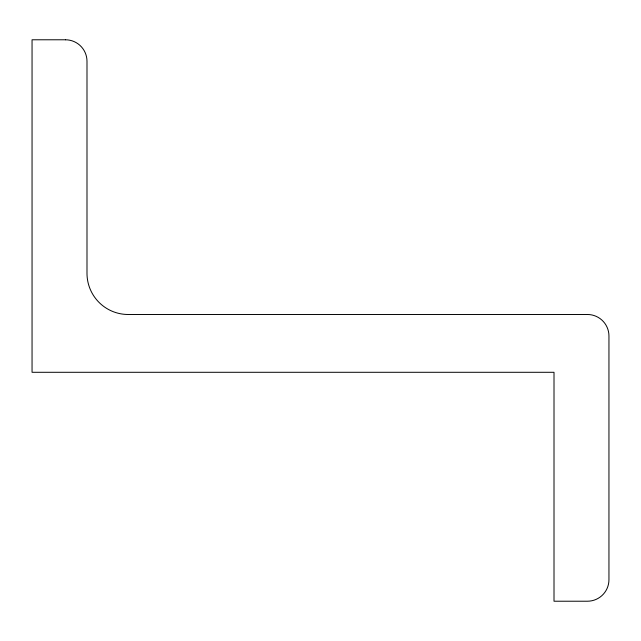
<?xml version="1.0" encoding="UTF-8"?>
<svg xmlns="http://www.w3.org/2000/svg" width="641" height="641" viewBox="0 0 641 641"><rect width="100%" height="100%" fill="white"/><g stroke="black" fill="none" stroke-linecap="round" stroke-linejoin="round"><path stroke-width="0.96" d="M65.47 39.782L32.05 39.782L32.05 372.293L554.008 372.293L554.008 601.218L587.428 601.218A21.522 21.522 0 0 0 608.95 579.704L608.95 336.012A21.522 21.522 0 0 0 587.428 314.491L128.2 314.491A41.208 41.208 0 0 1 86.992 273.282L86.992 61.296A21.522 21.522 0 0 0 65.47 39.782"/></g></svg>
